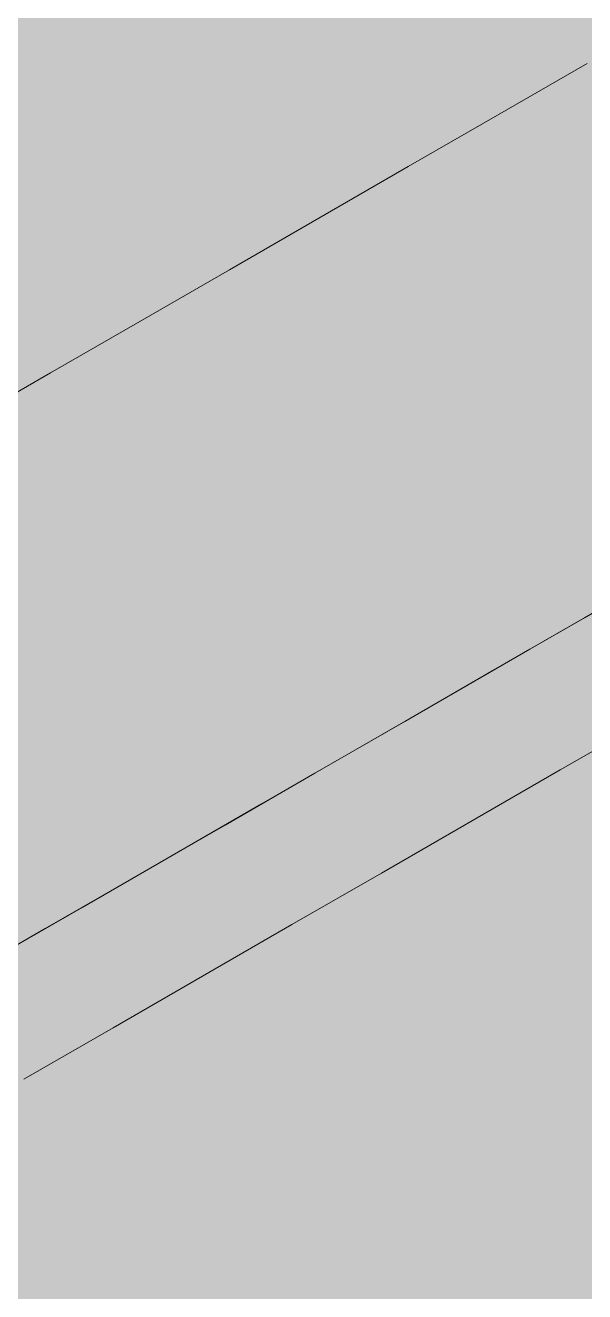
# Model space of a CAD drawing. Header units: metres. Extents: x 349021 to 349543, y 9281040 to 9281959.
# Drawn here: x 349203.5418 to 349203.6226, y 9281042.0705 to 9281042.2537 of the extents above; entities that cross this region are included whole.
import ezdxf

# ---------------------------------------------------------------- set-up
doc = ezdxf.new("R2010")
doc.units = ezdxf.units.M
doc.header["$LTSCALE"] = 0.25
doc.layers.add('ISO-3D', color=7, linetype='CONTINUOUS', lineweight=13)
doc.layers.add('ISO-3D-ARISTAS', color=250, linetype='CONTINUOUS', lineweight=13)

msp = doc.modelspace()

# ---------------------------------------------------------------- linework, layer by layer
at = {"layer": 'ISO-3D', "true_color": 0x7f7e7a}
for points in [[(349203.55764, 9281042.2605), (349203.54464, 9281042.253), (349203.55764, 9281042.2755), (349203.54464, 9281042.268)], [(349203.58362, 9281042.2605), (349203.57063, 9281042.253), (349203.58362, 9281042.2755), (349203.57063, 9281042.268)], [(349203.6096, 9281042.2605), (349203.59661, 9281042.253), (349203.6096, 9281042.2755), (349203.59661, 9281042.268)], [(349203.63558, 9281042.26121), (349203.62259, 9281042.25371), (349203.63558, 9281042.2755), (349203.62259, 9281042.268)], [(349203.54464, 9281042.253), (349203.53194, 9281042.24567), (349203.54464, 9281042.268), (349203.53194, 9281042.26067)], [(349203.57063, 9281042.253), (349203.55764, 9281042.2455), (349203.57063, 9281042.268), (349203.55764, 9281042.2605)], [(349203.59661, 9281042.253), (349203.58362, 9281042.2455), (349203.59661, 9281042.268), (349203.58362, 9281042.2605)], [(349203.62259, 9281042.25371), (349203.6096, 9281042.24621), (349203.62259, 9281042.268), (349203.6096, 9281042.2605)], [(349203.55764, 9281042.2455), (349203.54464, 9281042.238), (349203.55764, 9281042.2605), (349203.54464, 9281042.253)], [(349203.58362, 9281042.2455), (349203.57063, 9281042.238), (349203.58362, 9281042.2605), (349203.57063, 9281042.253)], [(349203.6096, 9281042.24621), (349203.59661, 9281042.23871), (349203.6096, 9281042.2605), (349203.59661, 9281042.253)], [(349203.63558, 9281042.24693), (349203.62259, 9281042.23943), (349203.63558, 9281042.26121), (349203.62259, 9281042.25371)], [(349203.54464, 9281042.238), (349203.53194, 9281042.23067), (349203.54464, 9281042.253), (349203.53194, 9281042.24567)], [(349203.57063, 9281042.238), (349203.55764, 9281042.2305), (349203.57063, 9281042.253), (349203.55764, 9281042.2455)], [(349203.59661, 9281042.23871), (349203.58362, 9281042.23121), (349203.59661, 9281042.253), (349203.58362, 9281042.2455)], [(349203.62259, 9281042.23943), (349203.6096, 9281042.23193), (349203.62259, 9281042.25371), (349203.6096, 9281042.24621)], [(349203.6096, 9281042.23193), (349203.59661, 9281042.22443), (349203.6096, 9281042.24621), (349203.59661, 9281042.23871)], [(349203.63558, 9281042.23264), (349203.62259, 9281042.22514), (349203.63558, 9281042.24693), (349203.62259, 9281042.23943)], [(349203.55764, 9281042.2305), (349203.54464, 9281042.223), (349203.55764, 9281042.2455), (349203.54464, 9281042.238)], [(349203.58362, 9281042.23121), (349203.57063, 9281042.22371), (349203.58362, 9281042.2455), (349203.57063, 9281042.238)], [(349203.59661, 9281042.22443), (349203.58362, 9281042.21693), (349203.59661, 9281042.23871), (349203.58362, 9281042.23121)], [(349203.62259, 9281042.22514), (349203.6096, 9281042.21764), (349203.62259, 9281042.23943), (349203.6096, 9281042.23193)], [(349203.54464, 9281042.223), (349203.53194, 9281042.21567), (349203.54464, 9281042.238), (349203.53194, 9281042.23067)], [(349203.57063, 9281042.22371), (349203.55764, 9281042.21621), (349203.57063, 9281042.238), (349203.55764, 9281042.2305)], [(349203.58362, 9281042.21693), (349203.57063, 9281042.20943), (349203.58362, 9281042.23121), (349203.57063, 9281042.22371)], [(349203.6096, 9281042.21764), (349203.59661, 9281042.21014), (349203.6096, 9281042.23193), (349203.59661, 9281042.22443)], [(349203.63558, 9281042.21836), (349203.62259, 9281042.21086), (349203.63558, 9281042.23264), (349203.62259, 9281042.22514)], [(349203.55764, 9281042.21621), (349203.54464, 9281042.20871), (349203.55764, 9281042.2305), (349203.54464, 9281042.223)], [(349203.57063, 9281042.20943), (349203.55764, 9281042.20193), (349203.57063, 9281042.22371), (349203.55764, 9281042.21621)], [(349203.59661, 9281042.21014), (349203.58362, 9281042.20264), (349203.59661, 9281042.22443), (349203.58362, 9281042.21693)], [(349203.62259, 9281042.21086), (349203.6096, 9281042.20336), (349203.62259, 9281042.22514), (349203.6096, 9281042.21764)], [(349203.54464, 9281042.20871), (349203.53194, 9281042.20138), (349203.54464, 9281042.223), (349203.53194, 9281042.21567)], [(349203.63558, 9281042.20407), (349203.62259, 9281042.19657), (349203.63558, 9281042.21836), (349203.62259, 9281042.21086)], [(349203.55764, 9281042.20193), (349203.54464, 9281042.19443), (349203.55764, 9281042.21621), (349203.54464, 9281042.20871)], [(349203.58362, 9281042.20264), (349203.57063, 9281042.19514), (349203.58362, 9281042.21693), (349203.57063, 9281042.20943)], [(349203.6096, 9281042.20336), (349203.59661, 9281042.19586), (349203.6096, 9281042.21764), (349203.59661, 9281042.21014)], [(349203.62259, 9281042.19657), (349203.6096, 9281042.18907), (349203.62259, 9281042.21086), (349203.6096, 9281042.20336)], [(349203.57063, 9281042.19514), (349203.55764, 9281042.18764), (349203.57063, 9281042.20943), (349203.55764, 9281042.20193)], [(349203.59661, 9281042.19586), (349203.58362, 9281042.18836), (349203.59661, 9281042.21014), (349203.58362, 9281042.20264)], [(349203.54464, 9281042.19443), (349203.53194, 9281042.1871), (349203.54464, 9281042.20871), (349203.53194, 9281042.20138)], [(349203.6096, 9281042.18907), (349203.59661, 9281042.18157), (349203.6096, 9281042.20336), (349203.59661, 9281042.19586)], [(349203.63558, 9281042.18979), (349203.62259, 9281042.18229), (349203.63558, 9281042.20407), (349203.62259, 9281042.19657)], [(349203.55764, 9281042.18764), (349203.54464, 9281042.18014), (349203.55764, 9281042.20193), (349203.54464, 9281042.19443)], [(349203.58362, 9281042.18836), (349203.57063, 9281042.18086), (349203.58362, 9281042.20264), (349203.57063, 9281042.19514)], [(349203.62259, 9281042.18229), (349203.6096, 9281042.17479), (349203.62259, 9281042.19657), (349203.6096, 9281042.18907)], [(349203.54464, 9281042.18014), (349203.53194, 9281042.17281), (349203.54464, 9281042.19443), (349203.53194, 9281042.1871)], [(349203.57063, 9281042.18086), (349203.55764, 9281042.17336), (349203.57063, 9281042.19514), (349203.55764, 9281042.18764)], [(349203.59661, 9281042.18157), (349203.58362, 9281042.17407), (349203.59661, 9281042.19586), (349203.58362, 9281042.18836)], [(349203.6096, 9281042.17479), (349203.59661, 9281042.16729), (349203.6096, 9281042.18907), (349203.59661, 9281042.18157)], [(349203.63558, 9281042.1755), (349203.62259, 9281042.168), (349203.63558, 9281042.18979), (349203.62259, 9281042.18229)], [(349203.55764, 9281042.17336), (349203.54464, 9281042.16586), (349203.55764, 9281042.18764), (349203.54464, 9281042.18014)], [(349203.58362, 9281042.17407), (349203.57063, 9281042.16657), (349203.58362, 9281042.18836), (349203.57063, 9281042.18086)], [(349203.59661, 9281042.16729), (349203.58362, 9281042.15979), (349203.59661, 9281042.18157), (349203.58362, 9281042.17407)], [(349203.62259, 9281042.168), (349203.6096, 9281042.1605), (349203.62259, 9281042.18229), (349203.6096, 9281042.17479)], [(349203.54464, 9281042.16586), (349203.53194, 9281042.15852), (349203.54464, 9281042.18014), (349203.53194, 9281042.17281)], [(349203.57063, 9281042.16657), (349203.55764, 9281042.15907), (349203.57063, 9281042.18086), (349203.55764, 9281042.17336)], [(349203.58362, 9281042.15979), (349203.57063, 9281042.15229), (349203.58362, 9281042.17407), (349203.57063, 9281042.16657)], [(349203.6096, 9281042.1605), (349203.59661, 9281042.153), (349203.6096, 9281042.17479), (349203.59661, 9281042.16729)], [(349203.55764, 9281042.15907), (349203.54464, 9281042.15157), (349203.55764, 9281042.17336), (349203.54464, 9281042.16586)], [(349203.59661, 9281042.153), (349203.58362, 9281042.1455), (349203.59661, 9281042.16729), (349203.58362, 9281042.15979)], [(349203.54464, 9281042.15157), (349203.53194, 9281042.14424), (349203.54464, 9281042.16586), (349203.53194, 9281042.15852)], [(349203.57063, 9281042.15229), (349203.55764, 9281042.14479), (349203.57063, 9281042.16657), (349203.55764, 9281042.15907)], [(349203.58362, 9281042.1455), (349203.57063, 9281042.138), (349203.58362, 9281042.15979), (349203.57063, 9281042.15229)], [(349203.55764, 9281042.14479), (349203.54464, 9281042.13729), (349203.55764, 9281042.15907), (349203.54464, 9281042.15157)], [(349203.57063, 9281042.138), (349203.55764, 9281042.1305), (349203.57063, 9281042.15229), (349203.55764, 9281042.14479)], [(349203.54464, 9281042.13729), (349203.53194, 9281042.12995), (349203.54464, 9281042.15157), (349203.53194, 9281042.14424)], [(349203.55764, 9281042.1305), (349203.54464, 9281042.123), (349203.55764, 9281042.14479), (349203.54464, 9281042.13729)], [(349203.54464, 9281042.123), (349203.53194, 9281042.11567), (349203.54464, 9281042.13729), (349203.53194, 9281042.12995)]]:
    msp.add_solid(points, dxfattribs=at)
at = {"layer": 'ISO-3D', "true_color": 0x8e8d88}
for points in [[(349203.60615, 9281042.25488), (349203.59323, 9281042.24741), (349203.60615, 9281042.26942), (349203.59323, 9281042.26196)], [(349203.63201, 9281042.25526), (349203.61908, 9281042.24779), (349203.63201, 9281042.2698), (349203.61908, 9281042.26234)], [(349203.55445, 9281042.25411), (349203.54152, 9281042.24665), (349203.55445, 9281042.26866), (349203.54152, 9281042.2612)], [(349203.5803, 9281042.25449), (349203.56737, 9281042.24703), (349203.5803, 9281042.26904), (349203.56737, 9281042.26158)], [(349203.61908, 9281042.24779), (349203.60615, 9281042.24033), (349203.61908, 9281042.26234), (349203.60615, 9281042.25488)], [(349203.56737, 9281042.24703), (349203.55445, 9281042.23957), (349203.56737, 9281042.26158), (349203.55445, 9281042.25411)], [(349203.59323, 9281042.24741), (349203.5803, 9281042.23995), (349203.59323, 9281042.26196), (349203.5803, 9281042.25449)], [(349203.60615, 9281042.24033), (349203.59323, 9281042.23287), (349203.60615, 9281042.25488), (349203.59323, 9281042.24741)], [(349203.63201, 9281042.24071), (349203.61908, 9281042.23325), (349203.63201, 9281042.25526), (349203.61908, 9281042.24779)], [(349203.55445, 9281042.23957), (349203.54152, 9281042.2321), (349203.55445, 9281042.25411), (349203.54152, 9281042.24665)], [(349203.5803, 9281042.23995), (349203.56737, 9281042.23249), (349203.5803, 9281042.25449), (349203.56737, 9281042.24703)], [(349203.59323, 9281042.23287), (349203.5803, 9281042.2254), (349203.59323, 9281042.24741), (349203.5803, 9281042.23995)], [(349203.61908, 9281042.23325), (349203.60615, 9281042.22578), (349203.61908, 9281042.24779), (349203.60615, 9281042.24033)], [(349203.62297, 9281042.23489), (349203.61004, 9281042.22742), (349203.62297, 9281042.24822), (349203.61004, 9281042.24076)], [(349203.56737, 9281042.23249), (349203.55445, 9281042.22502), (349203.56737, 9281042.24703), (349203.55445, 9281042.23957)], [(349203.60615, 9281042.22578), (349203.59323, 9281042.21832), (349203.60615, 9281042.24033), (349203.59323, 9281042.23287)], [(349203.61004, 9281042.22742), (349203.59711, 9281042.21996), (349203.61004, 9281042.24076), (349203.59711, 9281042.23329)], [(349203.63201, 9281042.22617), (349203.61908, 9281042.2187), (349203.63201, 9281042.24071), (349203.61908, 9281042.23325)], [(349203.55445, 9281042.22502), (349203.54152, 9281042.21756), (349203.55445, 9281042.23957), (349203.54152, 9281042.2321)], [(349203.5803, 9281042.2254), (349203.56737, 9281042.21794), (349203.5803, 9281042.23995), (349203.56737, 9281042.23249)], [(349203.62297, 9281042.22155), (349203.61004, 9281042.21409), (349203.62297, 9281042.23489), (349203.61004, 9281042.22742)], [(349203.59323, 9281042.21832), (349203.5803, 9281042.21086), (349203.59323, 9281042.23287), (349203.5803, 9281042.2254)], [(349203.59711, 9281042.21996), (349203.58419, 9281042.2125), (349203.59711, 9281042.23329), (349203.58419, 9281042.22583)], [(349203.61908, 9281042.2187), (349203.60615, 9281042.21124), (349203.61908, 9281042.23325), (349203.60615, 9281042.22578)], [(349203.56737, 9281042.21794), (349203.55445, 9281042.21048), (349203.56737, 9281042.23249), (349203.55445, 9281042.22502)], [(349203.61004, 9281042.21409), (349203.59711, 9281042.20663), (349203.61004, 9281042.22742), (349203.59711, 9281042.21996)], [(349203.5803, 9281042.21086), (349203.56737, 9281042.20339), (349203.5803, 9281042.2254), (349203.56737, 9281042.21794)], [(349203.58419, 9281042.2125), (349203.57126, 9281042.20503), (349203.58419, 9281042.22583), (349203.57126, 9281042.21837)], [(349203.60615, 9281042.21124), (349203.59323, 9281042.20378), (349203.60615, 9281042.22578), (349203.59323, 9281042.21832)], [(349203.63201, 9281042.21162), (349203.61908, 9281042.20416), (349203.63201, 9281042.22617), (349203.61908, 9281042.2187)], [(349203.55445, 9281042.21048), (349203.54152, 9281042.20301), (349203.55445, 9281042.22502), (349203.54152, 9281042.21756)], [(349203.59711, 9281042.20663), (349203.58419, 9281042.19916), (349203.59711, 9281042.21996), (349203.58419, 9281042.2125)], [(349203.62297, 9281042.20822), (349203.61004, 9281042.20076), (349203.62297, 9281042.22155), (349203.61004, 9281042.21409)], [(349203.57126, 9281042.20503), (349203.55833, 9281042.19757), (349203.57126, 9281042.21837), (349203.55833, 9281042.2109)], [(349203.59323, 9281042.20378), (349203.5803, 9281042.19631), (349203.59323, 9281042.21832), (349203.5803, 9281042.21086)], [(349203.61908, 9281042.20416), (349203.60615, 9281042.19669), (349203.61908, 9281042.2187), (349203.60615, 9281042.21124)], [(349203.56737, 9281042.20339), (349203.55445, 9281042.19593), (349203.56737, 9281042.21794), (349203.55445, 9281042.21048)], [(349203.61004, 9281042.20076), (349203.59711, 9281042.19329), (349203.61004, 9281042.21409), (349203.59711, 9281042.20663)], [(349203.55833, 9281042.19757), (349203.54541, 9281042.19011), (349203.55833, 9281042.2109), (349203.54541, 9281042.20344)], [(349203.5803, 9281042.19631), (349203.56737, 9281042.18885), (349203.5803, 9281042.21086), (349203.56737, 9281042.20339)], [(349203.58419, 9281042.19916), (349203.57126, 9281042.1917), (349203.58419, 9281042.2125), (349203.57126, 9281042.20503)], [(349203.60615, 9281042.19669), (349203.59323, 9281042.18923), (349203.60615, 9281042.21124), (349203.59323, 9281042.20378)], [(349203.63201, 9281042.19708), (349203.61908, 9281042.18961), (349203.63201, 9281042.21162), (349203.61908, 9281042.20416)], [(349203.55445, 9281042.19593), (349203.54152, 9281042.18847), (349203.55445, 9281042.21048), (349203.54152, 9281042.20301)], [(349203.62297, 9281042.19393), (349203.61004, 9281042.18647), (349203.62297, 9281042.20822), (349203.61004, 9281042.20076)], [(349203.59711, 9281042.19329), (349203.58419, 9281042.18583), (349203.59711, 9281042.20663), (349203.58419, 9281042.19916)], [(349203.54541, 9281042.19011), (349203.53248, 9281042.18264), (349203.54541, 9281042.20344), (349203.53248, 9281042.19598)], [(349203.56737, 9281042.18885), (349203.55445, 9281042.18139), (349203.56737, 9281042.20339), (349203.55445, 9281042.19593)], [(349203.57126, 9281042.1917), (349203.55833, 9281042.18424), (349203.57126, 9281042.20503), (349203.55833, 9281042.19757)], [(349203.59323, 9281042.18923), (349203.5803, 9281042.18177), (349203.59323, 9281042.20378), (349203.5803, 9281042.19631)], [(349203.61908, 9281042.18961), (349203.60615, 9281042.18215), (349203.61908, 9281042.20416), (349203.60615, 9281042.19669)], [(349203.61004, 9281042.18647), (349203.59711, 9281042.17901), (349203.61004, 9281042.20076), (349203.59711, 9281042.19329)], [(349203.58419, 9281042.18583), (349203.57126, 9281042.17837), (349203.58419, 9281042.19916), (349203.57126, 9281042.1917)], [(349203.55833, 9281042.18424), (349203.54541, 9281042.17677), (349203.55833, 9281042.19757), (349203.54541, 9281042.19011)], [(349203.5803, 9281042.18177), (349203.56737, 9281042.1743), (349203.5803, 9281042.19631), (349203.56737, 9281042.18885)], [(349203.60615, 9281042.18215), (349203.59323, 9281042.17469), (349203.60615, 9281042.19669), (349203.59323, 9281042.18923)], [(349203.63201, 9281042.18253), (349203.61908, 9281042.17507), (349203.63201, 9281042.19708), (349203.61908, 9281042.18961)], [(349203.55445, 9281042.18139), (349203.54152, 9281042.17392), (349203.55445, 9281042.19593), (349203.54152, 9281042.18847)], [(349203.59711, 9281042.17901), (349203.58419, 9281042.17154), (349203.59711, 9281042.19329), (349203.58419, 9281042.18583)], [(349203.62297, 9281042.17965), (349203.61004, 9281042.17218), (349203.62297, 9281042.19393), (349203.61004, 9281042.18647)], [(349203.57126, 9281042.17837), (349203.55833, 9281042.1709), (349203.57126, 9281042.1917), (349203.55833, 9281042.18424)], [(349203.54541, 9281042.17677), (349203.53248, 9281042.16931), (349203.54541, 9281042.19011), (349203.53248, 9281042.18264)], [(349203.56737, 9281042.1743), (349203.55445, 9281042.16684), (349203.56737, 9281042.18885), (349203.55445, 9281042.18139)], [(349203.59323, 9281042.17469), (349203.5803, 9281042.16722), (349203.59323, 9281042.18923), (349203.5803, 9281042.18177)], [(349203.61908, 9281042.17507), (349203.60615, 9281042.1676), (349203.61908, 9281042.18961), (349203.60615, 9281042.18215)], [(349203.58419, 9281042.17154), (349203.57126, 9281042.16408), (349203.58419, 9281042.18583), (349203.57126, 9281042.17837)], [(349203.61004, 9281042.17218), (349203.59711, 9281042.16472), (349203.61004, 9281042.18647), (349203.59711, 9281042.17901)], [(349203.55833, 9281042.1709), (349203.54541, 9281042.16344), (349203.55833, 9281042.18424), (349203.54541, 9281042.17677)], [(349203.55445, 9281042.16684), (349203.54152, 9281042.15938), (349203.55445, 9281042.18139), (349203.54152, 9281042.17392)], [(349203.5803, 9281042.16722), (349203.56737, 9281042.15976), (349203.5803, 9281042.18177), (349203.56737, 9281042.1743)], [(349203.60615, 9281042.1676), (349203.59323, 9281042.16014), (349203.60615, 9281042.18215), (349203.59323, 9281042.17469)], [(349203.63201, 9281042.16798), (349203.61908, 9281042.16052), (349203.63201, 9281042.18253), (349203.61908, 9281042.17507)], [(349203.62297, 9281042.16536), (349203.61004, 9281042.1579), (349203.62297, 9281042.17965), (349203.61004, 9281042.17218)], [(349203.57126, 9281042.16408), (349203.55833, 9281042.15662), (349203.57126, 9281042.17837), (349203.55833, 9281042.1709)], [(349203.59711, 9281042.16472), (349203.58419, 9281042.15726), (349203.59711, 9281042.17901), (349203.58419, 9281042.17154)], [(349203.54541, 9281042.16344), (349203.53248, 9281042.15598), (349203.54541, 9281042.17677), (349203.53248, 9281042.16931)], [(349203.56737, 9281042.15976), (349203.55445, 9281042.15229), (349203.56737, 9281042.1743), (349203.55445, 9281042.16684)], [(349203.59323, 9281042.16014), (349203.5803, 9281042.15268), (349203.59323, 9281042.17469), (349203.5803, 9281042.16722)], [(349203.61908, 9281042.16052), (349203.60615, 9281042.15306), (349203.61908, 9281042.17507), (349203.60615, 9281042.1676)], [(349203.55833, 9281042.15662), (349203.54541, 9281042.14915), (349203.55833, 9281042.1709), (349203.54541, 9281042.16344)], [(349203.58419, 9281042.15726), (349203.57126, 9281042.14979), (349203.58419, 9281042.17154), (349203.57126, 9281042.16408)], [(349203.61004, 9281042.1579), (349203.59711, 9281042.15044), (349203.61004, 9281042.17218), (349203.59711, 9281042.16472)], [(349203.55445, 9281042.15229), (349203.54152, 9281042.14483), (349203.55445, 9281042.16684), (349203.54152, 9281042.15938)], [(349203.5803, 9281042.15268), (349203.56737, 9281042.14521), (349203.5803, 9281042.16722), (349203.56737, 9281042.15976)], [(349203.60615, 9281042.15306), (349203.59323, 9281042.14559), (349203.60615, 9281042.1676), (349203.59323, 9281042.16014)], [(349203.63201, 9281042.15344), (349203.61908, 9281042.14598), (349203.63201, 9281042.16798), (349203.61908, 9281042.16052)], [(349203.62297, 9281042.15108), (349203.61004, 9281042.14361), (349203.62297, 9281042.16536), (349203.61004, 9281042.1579)], [(349203.54541, 9281042.14915), (349203.53248, 9281042.14169), (349203.54541, 9281042.16344), (349203.53248, 9281042.15598)], [(349203.57126, 9281042.14979), (349203.55833, 9281042.14233), (349203.57126, 9281042.16408), (349203.55833, 9281042.15662)], [(349203.59711, 9281042.15044), (349203.58419, 9281042.14297), (349203.59711, 9281042.16472), (349203.58419, 9281042.15726)], [(349203.56737, 9281042.14521), (349203.55445, 9281042.13775), (349203.56737, 9281042.15976), (349203.55445, 9281042.15229)], [(349203.59323, 9281042.14559), (349203.5803, 9281042.13813), (349203.59323, 9281042.16014), (349203.5803, 9281042.15268)], [(349203.61908, 9281042.14598), (349203.60615, 9281042.13851), (349203.61908, 9281042.16052), (349203.60615, 9281042.15306)], [(349203.61004, 9281042.14361), (349203.59711, 9281042.13615), (349203.61004, 9281042.1579), (349203.59711, 9281042.15044)], [(349203.55833, 9281042.14233), (349203.54541, 9281042.13487), (349203.55833, 9281042.15662), (349203.54541, 9281042.14915)], [(349203.58419, 9281042.14297), (349203.57126, 9281042.13551), (349203.58419, 9281042.15726), (349203.57126, 9281042.14979)], [(349203.55445, 9281042.13775), (349203.54152, 9281042.13029), (349203.55445, 9281042.15229), (349203.54152, 9281042.14483)], [(349203.5803, 9281042.13813), (349203.56737, 9281042.13067), (349203.5803, 9281042.15268), (349203.56737, 9281042.14521)], [(349203.60615, 9281042.13851), (349203.59323, 9281042.13105), (349203.60615, 9281042.15306), (349203.59323, 9281042.14559)], [(349203.59711, 9281042.13615), (349203.58419, 9281042.12869), (349203.59711, 9281042.15044), (349203.58419, 9281042.14297)], [(349203.62297, 9281042.13679), (349203.61004, 9281042.12933), (349203.62297, 9281042.15108), (349203.61004, 9281042.14361)], [(349203.54541, 9281042.13487), (349203.53248, 9281042.1274), (349203.54541, 9281042.14915), (349203.53248, 9281042.14169)], [(349203.57126, 9281042.13551), (349203.55833, 9281042.12805), (349203.57126, 9281042.14979), (349203.55833, 9281042.14233)], [(349203.56737, 9281042.13067), (349203.55445, 9281042.1232), (349203.56737, 9281042.14521), (349203.55445, 9281042.13775)], [(349203.59323, 9281042.13105), (349203.5803, 9281042.12359), (349203.59323, 9281042.14559), (349203.5803, 9281042.13813)], [(349203.58419, 9281042.12869), (349203.57126, 9281042.12122), (349203.58419, 9281042.14297), (349203.57126, 9281042.13551)], [(349203.61004, 9281042.12933), (349203.59711, 9281042.12186), (349203.61004, 9281042.14361), (349203.59711, 9281042.13615)], [(349203.55833, 9281042.12805), (349203.54541, 9281042.12058), (349203.55833, 9281042.14233), (349203.54541, 9281042.13487)], [(349203.55445, 9281042.1232), (349203.54152, 9281042.11574), (349203.55445, 9281042.13775), (349203.54152, 9281042.13029)], [(349203.5803, 9281042.12359), (349203.56737, 9281042.11612), (349203.5803, 9281042.13813), (349203.56737, 9281042.13067)], [(349203.59711, 9281042.12186), (349203.58419, 9281042.1144), (349203.59711, 9281042.13615), (349203.58419, 9281042.12869)], [(349203.62297, 9281042.12251), (349203.61004, 9281042.11504), (349203.62297, 9281042.13679), (349203.61004, 9281042.12933)], [(349203.54541, 9281042.12058), (349203.53248, 9281042.11312), (349203.54541, 9281042.13487), (349203.53248, 9281042.1274)], [(349203.57126, 9281042.12122), (349203.55833, 9281042.11376), (349203.57126, 9281042.13551), (349203.55833, 9281042.12805)], [(349203.56737, 9281042.11612), (349203.55445, 9281042.10866), (349203.56737, 9281042.13067), (349203.55445, 9281042.1232)], [(349203.58419, 9281042.1144), (349203.57126, 9281042.10694), (349203.58419, 9281042.12869), (349203.57126, 9281042.12122)], [(349203.61004, 9281042.11504), (349203.59711, 9281042.10758), (349203.61004, 9281042.12933), (349203.59711, 9281042.12186)], [(349203.55833, 9281042.11376), (349203.54541, 9281042.1063), (349203.55833, 9281042.12805), (349203.54541, 9281042.12058)], [(349203.55445, 9281042.10866), (349203.54152, 9281042.1012), (349203.55445, 9281042.1232), (349203.54152, 9281042.11574)], [(349203.57126, 9281042.10694), (349203.55833, 9281042.09947), (349203.57126, 9281042.12122), (349203.55833, 9281042.11376)], [(349203.59711, 9281042.10758), (349203.58419, 9281042.10011), (349203.59711, 9281042.12186), (349203.58419, 9281042.1144)], [(349203.62297, 9281042.10822), (349203.61004, 9281042.10076), (349203.62297, 9281042.12251), (349203.61004, 9281042.11504)], [(349203.54541, 9281042.1063), (349203.53248, 9281042.09883), (349203.54541, 9281042.12058), (349203.53248, 9281042.11312)], [(349203.55833, 9281042.09947), (349203.54541, 9281042.09201), (349203.55833, 9281042.11376), (349203.54541, 9281042.1063)], [(349203.58419, 9281042.10011), (349203.57126, 9281042.09265), (349203.58419, 9281042.1144), (349203.57126, 9281042.10694)], [(349203.61004, 9281042.10076), (349203.59711, 9281042.09329), (349203.61004, 9281042.11504), (349203.59711, 9281042.10758)], [(349203.62297, 9281042.09393), (349203.61004, 9281042.08647), (349203.62297, 9281042.10822), (349203.61004, 9281042.10076)], [(349203.54541, 9281042.09201), (349203.53248, 9281042.08455), (349203.54541, 9281042.1063), (349203.53248, 9281042.09883)], [(349203.57126, 9281042.09265), (349203.55833, 9281042.08519), (349203.57126, 9281042.10694), (349203.55833, 9281042.09947)], [(349203.59711, 9281042.09329), (349203.58419, 9281042.08583), (349203.59711, 9281042.10758), (349203.58419, 9281042.10011)], [(349203.61004, 9281042.08647), (349203.59711, 9281042.07901), (349203.61004, 9281042.10076), (349203.59711, 9281042.09329)], [(349203.55833, 9281042.08519), (349203.54541, 9281042.07772), (349203.55833, 9281042.09947), (349203.54541, 9281042.09201)], [(349203.58419, 9281042.08583), (349203.57126, 9281042.07837), (349203.58419, 9281042.10011), (349203.57126, 9281042.09265)], [(349203.62297, 9281042.07965), (349203.61004, 9281042.07218), (349203.62297, 9281042.09393), (349203.61004, 9281042.08647)], [(349203.54541, 9281042.07772), (349203.53248, 9281042.07026), (349203.54541, 9281042.09201), (349203.53248, 9281042.08455)], [(349203.57126, 9281042.07837), (349203.55833, 9281042.0709), (349203.57126, 9281042.09265), (349203.55833, 9281042.08519)], [(349203.59711, 9281042.07901), (349203.58419, 9281042.07154), (349203.59711, 9281042.09329), (349203.58419, 9281042.08583)], [(349203.61004, 9281042.07218), (349203.59711, 9281042.06472), (349203.61004, 9281042.08647), (349203.59711, 9281042.07901)], [(349203.55833, 9281042.0709), (349203.54541, 9281042.06344), (349203.55833, 9281042.08519), (349203.54541, 9281042.07772)], [(349203.58419, 9281042.07154), (349203.57126, 9281042.06408), (349203.58419, 9281042.08583), (349203.57126, 9281042.07837)], [(349203.59711, 9281042.06472), (349203.58419, 9281042.05726), (349203.59711, 9281042.07901), (349203.58419, 9281042.07154)], [(349203.62297, 9281042.06536), (349203.61004, 9281042.0579), (349203.62297, 9281042.07965), (349203.61004, 9281042.07218)], [(349203.54541, 9281042.06344), (349203.53248, 9281042.05598), (349203.54541, 9281042.07772), (349203.53248, 9281042.07026)], [(349203.57126, 9281042.06408), (349203.55833, 9281042.05662), (349203.57126, 9281042.07837), (349203.55833, 9281042.0709)], [(349203.58419, 9281042.05726), (349203.57126, 9281042.04979), (349203.58419, 9281042.07154), (349203.57126, 9281042.06408)], [(349203.61004, 9281042.0579), (349203.59711, 9281042.05044), (349203.61004, 9281042.07218), (349203.59711, 9281042.06472)], [(349203.55833, 9281042.05662), (349203.54541, 9281042.04915), (349203.55833, 9281042.0709), (349203.54541, 9281042.06344)]]:
    msp.add_solid(points, dxfattribs=at)
at = {"layer": 'ISO-3D', "true_color": 0xb0aea8}
for points in [[(349203.57434, 9281042.26586), (349203.58671, 9281042.25871), (349203.56164, 9281042.25852), (349203.57401, 9281042.25138)], [(349203.5997, 9281042.26621), (349203.61207, 9281042.25907), (349203.58671, 9281042.25871), (349203.59908, 9281042.25157)], [(349203.62506, 9281042.26657), (349203.63743, 9281042.25943), (349203.61207, 9281042.25907), (349203.62444, 9281042.25193)], [(349203.54926, 9281042.26567), (349203.56164, 9281042.25852), (349203.53656, 9281042.25833), (349203.54893, 9281042.25119)], [(349203.56164, 9281042.25852), (349203.57401, 9281042.25138), (349203.54893, 9281042.25119), (349203.56131, 9281042.24405)], [(349203.58671, 9281042.25871), (349203.59908, 9281042.25157), (349203.57401, 9281042.25138), (349203.58638, 9281042.24424)], [(349203.61207, 9281042.25907), (349203.62444, 9281042.25193), (349203.59908, 9281042.25157), (349203.61145, 9281042.24443)], [(349203.53656, 9281042.25833), (349203.54893, 9281042.25119), (349203.52386, 9281042.251), (349203.53623, 9281042.24386)], [(349203.54893, 9281042.25119), (349203.56131, 9281042.24405), (349203.53623, 9281042.24386), (349203.5486, 9281042.23671)], [(349203.57401, 9281042.25138), (349203.58638, 9281042.24424), (349203.56131, 9281042.24405), (349203.57368, 9281042.2369)], [(349203.59908, 9281042.25157), (349203.61145, 9281042.24443), (349203.58638, 9281042.24424), (349203.59875, 9281042.2371)], [(349203.62444, 9281042.25193), (349203.63681, 9281042.24479), (349203.61145, 9281042.24443), (349203.62382, 9281042.23729)], [(349203.53623, 9281042.24386), (349203.5486, 9281042.23671), (349203.52353, 9281042.23652), (349203.5359, 9281042.22938)], [(349203.56131, 9281042.24405), (349203.57368, 9281042.2369), (349203.5486, 9281042.23671), (349203.56098, 9281042.22957)], [(349203.58638, 9281042.24424), (349203.59875, 9281042.2371), (349203.57368, 9281042.2369), (349203.58605, 9281042.22976)], [(349203.61145, 9281042.24443), (349203.62382, 9281042.23729), (349203.59875, 9281042.2371), (349203.61112, 9281042.22995)], [(349203.5486, 9281042.23671), (349203.56098, 9281042.22957), (349203.5359, 9281042.22938), (349203.54827, 9281042.22224)], [(349203.57368, 9281042.2369), (349203.58605, 9281042.22976), (349203.56098, 9281042.22957), (349203.57335, 9281042.22243)], [(349203.59875, 9281042.2371), (349203.61112, 9281042.22995), (349203.58605, 9281042.22976), (349203.59842, 9281042.22262)], [(349203.62382, 9281042.23729), (349203.6362, 9281042.23014), (349203.61112, 9281042.22995), (349203.62349, 9281042.22281)], [(349203.5359, 9281042.22938), (349203.54827, 9281042.22224), (349203.5232, 9281042.22205), (349203.53557, 9281042.2149)], [(349203.56098, 9281042.22957), (349203.57335, 9281042.22243), (349203.54827, 9281042.22224), (349203.56065, 9281042.2151)], [(349203.58605, 9281042.22976), (349203.59842, 9281042.22262), (349203.57335, 9281042.22243), (349203.58572, 9281042.21529)], [(349203.61112, 9281042.22995), (349203.62349, 9281042.22281), (349203.59842, 9281042.22262), (349203.61079, 9281042.21548)], [(349203.54827, 9281042.22224), (349203.56065, 9281042.2151), (349203.53557, 9281042.2149), (349203.54794, 9281042.20776)], [(349203.57335, 9281042.22243), (349203.58572, 9281042.21529), (349203.56065, 9281042.2151), (349203.57302, 9281042.20795)], [(349203.59842, 9281042.22262), (349203.61079, 9281042.21548), (349203.58572, 9281042.21529), (349203.59809, 9281042.20814)], [(349203.62349, 9281042.22281), (349203.63587, 9281042.21567), (349203.61079, 9281042.21548), (349203.62316, 9281042.20833)], [(349203.53557, 9281042.2149), (349203.54794, 9281042.20776), (349203.52287, 9281042.20757), (349203.53524, 9281042.20043)], [(349203.56065, 9281042.2151), (349203.57302, 9281042.20795), (349203.54794, 9281042.20776), (349203.56032, 9281042.20062)], [(349203.58572, 9281042.21529), (349203.59809, 9281042.20814), (349203.57302, 9281042.20795), (349203.58539, 9281042.20081)], [(349203.61079, 9281042.21548), (349203.62316, 9281042.20833), (349203.59809, 9281042.20814), (349203.61046, 9281042.201)], [(349203.54794, 9281042.20776), (349203.56032, 9281042.20062), (349203.53524, 9281042.20043), (349203.54761, 9281042.19329)], [(349203.57302, 9281042.20795), (349203.58539, 9281042.20081), (349203.56032, 9281042.20062), (349203.57269, 9281042.19348)], [(349203.59809, 9281042.20814), (349203.61046, 9281042.201), (349203.58539, 9281042.20081), (349203.59776, 9281042.19367)], [(349203.62316, 9281042.20833), (349203.63554, 9281042.20119), (349203.61046, 9281042.201), (349203.62283, 9281042.19386)], [(349203.53524, 9281042.20043), (349203.54761, 9281042.19329), (349203.52254, 9281042.1931), (349203.53491, 9281042.18595)], [(349203.56032, 9281042.20062), (349203.57269, 9281042.19348), (349203.54761, 9281042.19329), (349203.55999, 9281042.18614)], [(349203.58539, 9281042.20081), (349203.59776, 9281042.19367), (349203.57269, 9281042.19348), (349203.58506, 9281042.18633)], [(349203.61046, 9281042.201), (349203.62283, 9281042.19386), (349203.59776, 9281042.19367), (349203.61013, 9281042.18652)], [(349203.54761, 9281042.19329), (349203.55999, 9281042.18614), (349203.53491, 9281042.18595), (349203.54728, 9281042.17881)], [(349203.57269, 9281042.19348), (349203.58506, 9281042.18633), (349203.55999, 9281042.18614), (349203.57236, 9281042.179)], [(349203.59776, 9281042.19367), (349203.61013, 9281042.18652), (349203.58506, 9281042.18633), (349203.59743, 9281042.17919)], [(349203.62283, 9281042.19386), (349203.63521, 9281042.18671), (349203.61013, 9281042.18652), (349203.6225, 9281042.17938)], [(349203.53491, 9281042.18595), (349203.54728, 9281042.17881), (349203.52221, 9281042.17862), (349203.53458, 9281042.17148)], [(349203.55999, 9281042.18614), (349203.57236, 9281042.179), (349203.54728, 9281042.17881), (349203.55966, 9281042.17167)], [(349203.58506, 9281042.18633), (349203.59743, 9281042.17919), (349203.57236, 9281042.179), (349203.58473, 9281042.17186)], [(349203.61013, 9281042.18652), (349203.6225, 9281042.17938), (349203.59743, 9281042.17919), (349203.6098, 9281042.17205)], [(349203.63521, 9281042.18671), (349203.64758, 9281042.17957), (349203.6225, 9281042.17938), (349203.63488, 9281042.17224)], [(349203.54728, 9281042.17881), (349203.55966, 9281042.17167), (349203.53458, 9281042.17148), (349203.54695, 9281042.16433)], [(349203.57236, 9281042.179), (349203.58473, 9281042.17186), (349203.55966, 9281042.17167), (349203.57203, 9281042.16452)], [(349203.59743, 9281042.17919), (349203.6098, 9281042.17205), (349203.58473, 9281042.17186), (349203.5971, 9281042.16471)], [(349203.6225, 9281042.17938), (349203.63488, 9281042.17224), (349203.6098, 9281042.17205), (349203.62217, 9281042.1649)], [(349203.63488, 9281042.17224), (349203.64725, 9281042.1651), (349203.62217, 9281042.1649), (349203.63455, 9281042.15776)], [(349203.53458, 9281042.17148), (349203.54695, 9281042.16433), (349203.52188, 9281042.16414), (349203.53425, 9281042.157)], [(349203.55966, 9281042.17167), (349203.57203, 9281042.16452), (349203.54695, 9281042.16433), (349203.55933, 9281042.15719)], [(349203.58473, 9281042.17186), (349203.5971, 9281042.16471), (349203.57203, 9281042.16452), (349203.5844, 9281042.15738)], [(349203.6098, 9281042.17205), (349203.62217, 9281042.1649), (349203.5971, 9281042.16471), (349203.60947, 9281042.15757)], [(349203.62761, 9281042.1709), (349203.63627, 9281042.1659), (349203.61469, 9281042.16344), (349203.62335, 9281042.15844)], [(349203.62217, 9281042.1649), (349203.63455, 9281042.15776), (349203.60947, 9281042.15757), (349203.62184, 9281042.15043)], [(349203.54695, 9281042.16433), (349203.55933, 9281042.15719), (349203.53425, 9281042.157), (349203.54662, 9281042.14986)], [(349203.57203, 9281042.16452), (349203.5844, 9281042.15738), (349203.55933, 9281042.15719), (349203.5717, 9281042.15005)], [(349203.5971, 9281042.16471), (349203.60947, 9281042.15757), (349203.5844, 9281042.15738), (349203.59677, 9281042.15024)], [(349203.61469, 9281042.16344), (349203.62335, 9281042.15844), (349203.60176, 9281042.15598), (349203.61042, 9281042.15098)], [(349203.60947, 9281042.15757), (349203.62184, 9281042.15043), (349203.59677, 9281042.15024), (349203.60914, 9281042.1431)], [(349203.62335, 9281042.15844), (349203.63201, 9281042.15344), (349203.61042, 9281042.15098), (349203.61908, 9281042.14598)], [(349203.63455, 9281042.15776), (349203.64692, 9281042.15062), (349203.62184, 9281042.15043), (349203.63422, 9281042.14329)], [(349203.53425, 9281042.157), (349203.54662, 9281042.14986), (349203.52155, 9281042.14967), (349203.53392, 9281042.14252)], [(349203.55933, 9281042.15719), (349203.5717, 9281042.15005), (349203.54662, 9281042.14986), (349203.559, 9281042.14271)], [(349203.5844, 9281042.15738), (349203.59677, 9281042.15024), (349203.5717, 9281042.15005), (349203.58407, 9281042.1429)], [(349203.60176, 9281042.15598), (349203.61042, 9281042.15098), (349203.58883, 9281042.14851), (349203.59749, 9281042.14351)], [(349203.59677, 9281042.15024), (349203.60914, 9281042.1431), (349203.58407, 9281042.1429), (349203.59644, 9281042.13576)], [(349203.61042, 9281042.15098), (349203.61908, 9281042.14598), (349203.59749, 9281042.14351), (349203.60615, 9281042.13851)], [(349203.62184, 9281042.15043), (349203.63422, 9281042.14329), (349203.60914, 9281042.1431), (349203.62151, 9281042.13595)], [(349203.54662, 9281042.14986), (349203.559, 9281042.14271), (349203.53392, 9281042.14252), (349203.54629, 9281042.13538)], [(349203.5717, 9281042.15005), (349203.58407, 9281042.1429), (349203.559, 9281042.14271), (349203.57137, 9281042.13557)], [(349203.58883, 9281042.14851), (349203.59749, 9281042.14351), (349203.57591, 9281042.14105), (349203.58457, 9281042.13605)], [(349203.58407, 9281042.1429), (349203.59644, 9281042.13576), (349203.57137, 9281042.13557), (349203.58374, 9281042.12843)], [(349203.59749, 9281042.14351), (349203.60615, 9281042.13851), (349203.58457, 9281042.13605), (349203.59323, 9281042.13105)], [(349203.60914, 9281042.1431), (349203.62151, 9281042.13595), (349203.59644, 9281042.13576), (349203.60881, 9281042.12862)], [(349203.63422, 9281042.14329), (349203.64659, 9281042.13614), (349203.62151, 9281042.13595), (349203.63389, 9281042.12881)], [(349203.53392, 9281042.14252), (349203.54629, 9281042.13538), (349203.52122, 9281042.13519), (349203.53359, 9281042.12805)], [(349203.559, 9281042.14271), (349203.57137, 9281042.13557), (349203.54629, 9281042.13538), (349203.55867, 9281042.12824)], [(349203.57591, 9281042.14105), (349203.58457, 9281042.13605), (349203.56298, 9281042.13359), (349203.57164, 9281042.12859)], [(349203.57137, 9281042.13557), (349203.58374, 9281042.12843), (349203.55867, 9281042.12824), (349203.57104, 9281042.1211)], [(349203.58457, 9281042.13605), (349203.59323, 9281042.13105), (349203.57164, 9281042.12859), (349203.5803, 9281042.12359)], [(349203.59644, 9281042.13576), (349203.60881, 9281042.12862), (349203.58374, 9281042.12843), (349203.59611, 9281042.12129)], [(349203.62151, 9281042.13595), (349203.63389, 9281042.12881), (349203.60881, 9281042.12862), (349203.62118, 9281042.12148)], [(349203.54629, 9281042.13538), (349203.55867, 9281042.12824), (349203.53359, 9281042.12805), (349203.54596, 9281042.1209)], [(349203.56298, 9281042.13359), (349203.57164, 9281042.12859), (349203.55005, 9281042.12612), (349203.55871, 9281042.12112)], [(349203.55867, 9281042.12824), (349203.57104, 9281042.1211), (349203.54596, 9281042.1209), (349203.55834, 9281042.11376)], [(349203.57164, 9281042.12859), (349203.5803, 9281042.12359), (349203.55871, 9281042.12112), (349203.56737, 9281042.11612)], [(349203.58374, 9281042.12843), (349203.59611, 9281042.12129), (349203.57104, 9281042.1211), (349203.58341, 9281042.11395)], [(349203.60881, 9281042.12862), (349203.62118, 9281042.12148), (349203.59611, 9281042.12129), (349203.60848, 9281042.11414)], [(349203.63389, 9281042.12881), (349203.64626, 9281042.12167), (349203.62118, 9281042.12148), (349203.63356, 9281042.11433)], [(349203.53359, 9281042.12805), (349203.54596, 9281042.1209), (349203.52089, 9281042.12071), (349203.53326, 9281042.11357)], [(349203.55005, 9281042.12612), (349203.55871, 9281042.12112), (349203.53713, 9281042.11866), (349203.54579, 9281042.11366)], [(349203.54596, 9281042.1209), (349203.55834, 9281042.11376), (349203.53326, 9281042.11357), (349203.54563, 9281042.10643)], [(349203.55871, 9281042.12112), (349203.56737, 9281042.11612), (349203.54579, 9281042.11366), (349203.55445, 9281042.10866)], [(349203.57104, 9281042.1211), (349203.58341, 9281042.11395), (349203.55834, 9281042.11376), (349203.57071, 9281042.10662)], [(349203.59611, 9281042.12129), (349203.60848, 9281042.11414), (349203.58341, 9281042.11395), (349203.59578, 9281042.10681)], [(349203.62118, 9281042.12148), (349203.63356, 9281042.11433), (349203.60848, 9281042.11414), (349203.62086, 9281042.107)], [(349203.53713, 9281042.11866), (349203.54579, 9281042.11366), (349203.5242, 9281042.1112), (349203.53286, 9281042.1062)], [(349203.53326, 9281042.11357), (349203.54563, 9281042.10643), (349203.52056, 9281042.10624), (349203.53293, 9281042.0991)], [(349203.54579, 9281042.11366), (349203.55445, 9281042.10866), (349203.53286, 9281042.1062), (349203.54152, 9281042.1012)], [(349203.55834, 9281042.11376), (349203.57071, 9281042.10662), (349203.54563, 9281042.10643), (349203.55801, 9281042.09929)], [(349203.58341, 9281042.11395), (349203.59578, 9281042.10681), (349203.57071, 9281042.10662), (349203.58308, 9281042.09948)], [(349203.60848, 9281042.11414), (349203.62086, 9281042.107), (349203.59578, 9281042.10681), (349203.60815, 9281042.09967)], [(349203.63356, 9281042.11433), (349203.64593, 9281042.10719), (349203.62086, 9281042.107), (349203.63323, 9281042.09986)], [(349203.54563, 9281042.10643), (349203.55801, 9281042.09929), (349203.53293, 9281042.0991), (349203.5453, 9281042.09195)], [(349203.57071, 9281042.10662), (349203.58308, 9281042.09948), (349203.55801, 9281042.09929), (349203.57038, 9281042.09214)], [(349203.59578, 9281042.10681), (349203.60815, 9281042.09967), (349203.58308, 9281042.09948), (349203.59545, 9281042.09233)], [(349203.62086, 9281042.107), (349203.63323, 9281042.09986), (349203.60815, 9281042.09967), (349203.62053, 9281042.09252)], [(349203.53293, 9281042.0991), (349203.5453, 9281042.09195), (349203.52023, 9281042.09176), (349203.5326, 9281042.08462)], [(349203.55801, 9281042.09929), (349203.57038, 9281042.09214), (349203.5453, 9281042.09195), (349203.55768, 9281042.08481)], [(349203.58308, 9281042.09948), (349203.59545, 9281042.09233), (349203.57038, 9281042.09214), (349203.58275, 9281042.085)], [(349203.60815, 9281042.09967), (349203.62053, 9281042.09252), (349203.59545, 9281042.09233), (349203.60782, 9281042.08519)], [(349203.63323, 9281042.09986), (349203.6456, 9281042.09271), (349203.62053, 9281042.09252), (349203.6329, 9281042.08538)], [(349203.5453, 9281042.09195), (349203.55768, 9281042.08481), (349203.5326, 9281042.08462), (349203.54497, 9281042.07748)], [(349203.57038, 9281042.09214), (349203.58275, 9281042.085), (349203.55768, 9281042.08481), (349203.57005, 9281042.07767)], [(349203.59545, 9281042.09233), (349203.60782, 9281042.08519), (349203.58275, 9281042.085), (349203.59512, 9281042.07786)], [(349203.62053, 9281042.09252), (349203.6329, 9281042.08538), (349203.60782, 9281042.08519), (349203.6202, 9281042.07805)], [(349203.5326, 9281042.08462), (349203.54497, 9281042.07748), (349203.5199, 9281042.07729), (349203.53227, 9281042.07014)], [(349203.55768, 9281042.08481), (349203.57005, 9281042.07767), (349203.54497, 9281042.07748), (349203.55735, 9281042.07033)], [(349203.58275, 9281042.085), (349203.59512, 9281042.07786), (349203.57005, 9281042.07767), (349203.58242, 9281042.07052)], [(349203.60782, 9281042.08519), (349203.6202, 9281042.07805), (349203.59512, 9281042.07786), (349203.60749, 9281042.07071)], [(349203.6329, 9281042.08538), (349203.64527, 9281042.07824), (349203.6202, 9281042.07805), (349203.63257, 9281042.0709)], [(349203.54497, 9281042.07748), (349203.55735, 9281042.07033), (349203.53227, 9281042.07014), (349203.54464, 9281042.063)], [(349203.57005, 9281042.07767), (349203.58242, 9281042.07052), (349203.55735, 9281042.07033), (349203.56972, 9281042.06319)], [(349203.59512, 9281042.07786), (349203.60749, 9281042.07071), (349203.58242, 9281042.07052), (349203.59479, 9281042.06338)], [(349203.6202, 9281042.07805), (349203.63257, 9281042.0709), (349203.60749, 9281042.07071), (349203.61987, 9281042.06357)], [(349203.58242, 9281042.07052), (349203.59479, 9281042.06338), (349203.56972, 9281042.06319), (349203.58209, 9281042.05605)], [(349203.60749, 9281042.07071), (349203.61987, 9281042.06357), (349203.59479, 9281042.06338), (349203.60716, 9281042.05624)], [(349203.63257, 9281042.0709), (349203.64494, 9281042.06376), (349203.61987, 9281042.06357), (349203.63224, 9281042.05643)]]:
    msp.add_solid(points, dxfattribs=at)
at = {"layer": 'ISO-3D', "true_color": 0x9e9c96}
for points in [[(349203.54515, 9281042.26329), (349203.55814, 9281042.25579), (349203.53222, 9281042.25583), (349203.54522, 9281042.24833)], [(349203.57107, 9281042.26326), (349203.58406, 9281042.25576), (349203.55814, 9281042.25579), (349203.57113, 9281042.24829)], [(349203.59699, 9281042.26322), (349203.60998, 9281042.25572), (349203.58406, 9281042.25576), (349203.59705, 9281042.24826)], [(349203.6229, 9281042.26318), (349203.63589, 9281042.25568), (349203.60998, 9281042.25572), (349203.62297, 9281042.24822)], [(349203.53222, 9281042.25583), (349203.54522, 9281042.24833), (349203.5193, 9281042.24837), (349203.53229, 9281042.24087)], [(349203.55814, 9281042.25579), (349203.57113, 9281042.24829), (349203.54522, 9281042.24833), (349203.55821, 9281042.24083)], [(349203.58406, 9281042.25576), (349203.59705, 9281042.24826), (349203.57113, 9281042.24829), (349203.58412, 9281042.24079)], [(349203.60998, 9281042.25572), (349203.62297, 9281042.24822), (349203.59705, 9281042.24826), (349203.61004, 9281042.24076)], [(349203.54522, 9281042.24833), (349203.55821, 9281042.24083), (349203.53229, 9281042.24087), (349203.54528, 9281042.23337)], [(349203.57113, 9281042.24829), (349203.58412, 9281042.24079), (349203.55821, 9281042.24083), (349203.5712, 9281042.23333)], [(349203.59705, 9281042.24826), (349203.61004, 9281042.24076), (349203.58412, 9281042.24079), (349203.59711, 9281042.23329)], [(349203.53229, 9281042.24087), (349203.54528, 9281042.23337), (349203.51936, 9281042.2334), (349203.53235, 9281042.2259)], [(349203.55821, 9281042.24083), (349203.5712, 9281042.23333), (349203.54528, 9281042.23337), (349203.55827, 9281042.22587)], [(349203.58412, 9281042.24079), (349203.59711, 9281042.23329), (349203.5712, 9281042.23333), (349203.58419, 9281042.22583)], [(349203.54528, 9281042.23337), (349203.55827, 9281042.22587), (349203.53235, 9281042.2259), (349203.54534, 9281042.2184)], [(349203.5712, 9281042.23333), (349203.58419, 9281042.22583), (349203.55827, 9281042.22587), (349203.57126, 9281042.21837)], [(349203.53235, 9281042.2259), (349203.54534, 9281042.2184), (349203.51942, 9281042.21844), (349203.53241, 9281042.21094)], [(349203.55827, 9281042.22587), (349203.57126, 9281042.21837), (349203.54534, 9281042.2184), (349203.55833, 9281042.2109)], [(349203.54534, 9281042.2184), (349203.55833, 9281042.2109), (349203.53241, 9281042.21094), (349203.54541, 9281042.20344)], [(349203.53241, 9281042.21094), (349203.54541, 9281042.20344), (349203.51949, 9281042.20348), (349203.53248, 9281042.19598)]]:
    msp.add_solid(points, dxfattribs=at)
at = {"layer": 'ISO-3D-ARISTAS', "color": 250}
for p, q in [((349203.62297, 9281042.24822), (349203.61004, 9281042.24076)), ((349203.61004, 9281042.24076), (349203.62297, 9281042.24822)), ((349203.61004, 9281042.24076), (349203.59711, 9281042.23329)), ((349203.59711, 9281042.23329), (349203.61004, 9281042.24076)), ((349203.59711, 9281042.23329), (349203.58419, 9281042.22583)), ((349203.58419, 9281042.22583), (349203.59711, 9281042.23329)), ((349203.58419, 9281042.22583), (349203.57126, 9281042.21837)), ((349203.57126, 9281042.21837), (349203.58419, 9281042.22583)), ((349203.57126, 9281042.21837), (349203.55833, 9281042.2109)), ((349203.55833, 9281042.2109), (349203.57126, 9281042.21837)), ((349203.55833, 9281042.2109), (349203.54541, 9281042.20344)), ((349203.54541, 9281042.20344), (349203.55833, 9281042.2109)), ((349203.54541, 9281042.20344), (349203.53248, 9281042.19598)), ((349203.53248, 9281042.19598), (349203.54541, 9281042.20344)), ((349203.63558, 9281042.1755), (349203.62259, 9281042.168)), ((349203.61469, 9281042.16344), (349203.62761, 9281042.1709)), ((349203.62259, 9281042.168), (349203.6096, 9281042.1605)), ((349203.60176, 9281042.15598), (349203.61469, 9281042.16344)), ((349203.6096, 9281042.1605), (349203.59661, 9281042.153)), ((349203.58883, 9281042.14851), (349203.60176, 9281042.15598)), ((349203.59661, 9281042.153), (349203.58362, 9281042.1455)), ((349203.63201, 9281042.15344), (349203.61908, 9281042.14598)), ((349203.63201, 9281042.15344), (349203.61908, 9281042.14598)), ((349203.57591, 9281042.14105), (349203.58883, 9281042.14851)), ((349203.58362, 9281042.1455), (349203.57063, 9281042.138)), ((349203.61908, 9281042.14598), (349203.60615, 9281042.13851)), ((349203.61908, 9281042.14598), (349203.60615, 9281042.13851)), ((349203.56298, 9281042.13359), (349203.57591, 9281042.14105)), ((349203.57063, 9281042.138), (349203.55764, 9281042.1305)), ((349203.60615, 9281042.13851), (349203.59323, 9281042.13105)), ((349203.60615, 9281042.13851), (349203.59323, 9281042.13105)), ((349203.55005, 9281042.12612), (349203.56298, 9281042.13359)), ((349203.55764, 9281042.1305), (349203.54464, 9281042.123)), ((349203.59323, 9281042.13105), (349203.5803, 9281042.12359)), ((349203.59323, 9281042.13105), (349203.5803, 9281042.12359)), ((349203.53713, 9281042.11866), (349203.55005, 9281042.12612)), ((349203.54464, 9281042.123), (349203.53194, 9281042.11567)), ((349203.5803, 9281042.12359), (349203.56737, 9281042.11612)), ((349203.5803, 9281042.12359), (349203.56737, 9281042.11612)), ((349203.56737, 9281042.11612), (349203.55445, 9281042.10866)), ((349203.56737, 9281042.11612), (349203.55445, 9281042.10866)), ((349203.55445, 9281042.10866), (349203.54152, 9281042.1012)), ((349203.55445, 9281042.10866), (349203.54152, 9281042.1012))]:
    msp.add_line(p, q, dxfattribs=at)

doc.saveas('drawing.dxf')
